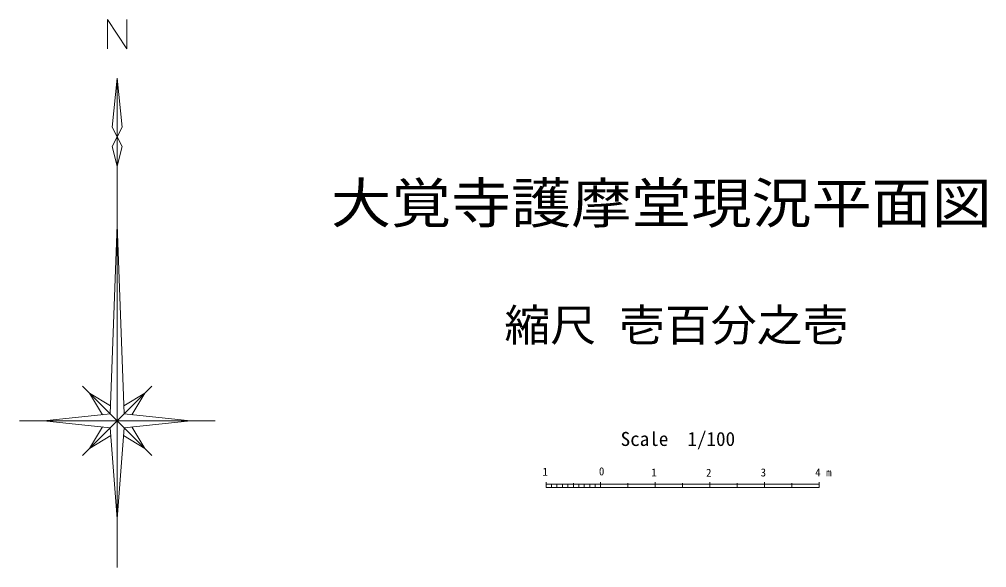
# Model space of a CAD drawing. Units: millimetres, scale not verified. Extents: x 1225 to 88056, y 2572 to 56846.
# Drawn here: x 3146 to 20858, y 46811 to 56846 of the extents above; entities that cross this region are included whole.
import ezdxf
from ezdxf.enums import TextEntityAlignment as Align

# ---------------------------------------------------------------- set-up
doc = ezdxf.new("R2010")
doc.units = ezdxf.units.MM
doc.header["$LTSCALE"] = 100
doc.layers.add('0-0通り芯', color=4, linetype='Continuous', lineweight=13)
doc.styles.add('ＭＳ ゴシック', font='')
doc.styles.get('ＭＳ ゴシック').set_extended_font_data('MS Gothic')

msp = doc.modelspace()

# ---------------------------------------------------------------- linework, layer by layer
at = {"layer": '0-0通り芯', "color": 3}
for p, q in [((4758.7, 56845.8), (5117.1, 56308.2)), ((4758.7, 56308.2), (4758.7, 56845.8)), ((5117.1, 56308.2), (5117.1, 56845.8)), ((4937.9, 55770.6), (5027.5, 54874.6)), ((5027.5, 54874.6), (4848.3, 54516.2)), ((4848.3, 54516.2), (4937.9, 54157.8)), ((4937.9, 53082.6), (5064.6, 49625.3)), ((4431.1, 50005.4), (4816.6, 49774)), ((5444.7, 50005.4), (5207.8, 49610.4)), ((3593.9, 49498.6), (4811.2, 49625.3)), ((6281.9, 49498.6), (5064.6, 49371.9)), ((4431.1, 48991.8), (4668, 49386.8)), ((4937.9, 47706.6), (4811.2, 49371.9)), ((5444.7, 48991.8), (5053.5, 49226.4))]:
    msp.add_line(p, q, dxfattribs=at)
at = {"layer": '0-0通り芯'}
for p, q in [((4937.9, 55770.6), (4848.3, 54874.6)), ((4937.9, 55770.6), (4937.9, 46810.6)), ((4848.3, 54874.6), (5027.5, 54516.2)), ((5027.5, 54516.2), (4937.9, 54157.8)), ((4937.9, 53082.6), (4811.2, 49625.3)), ((5571.6, 50132.2), (4304.2, 48864.9)), ((4304.3, 50132.2), (5571.6, 48864.9)), ((4431.1, 50005.4), (4668, 49610.4)), ((5444.7, 50005.4), (5059.2, 49774)), ((6281.9, 49498.6), (5064.6, 49625.3)), ((3145.9, 49498.6), (6729.9, 49498.6)), ((3593.9, 49498.6), (4811.2, 49371.9)), ((4937.9, 47706.6), (5064.6, 49371.9)), ((5444.7, 48991.8), (5207.8, 49386.8)), ((4431.1, 48991.8), (4822.3, 49226.4)), ((12790.3, 48278.1), (12790.3, 48378.1)), ((13290.3, 48278.1), (13290.3, 48358.9)), ((13790.3, 48278.1), (13790.3, 48378.1)), ((14290.3, 48278.1), (14290.3, 48358.9)), ((14790.3, 48278.1), (14790.3, 48378.1)), ((15290.3, 48278.1), (15290.3, 48358.9)), ((15290.3, 48278.1), (15290.3, 48358.9)), ((15290.3, 48278.1), (15290.3, 48358.9)), ((15290.3, 48278.1), (15290.3, 48358.9)), ((15790.3, 48278.1), (15790.3, 48378.1)), ((15790.3, 48278.1), (15790.3, 48378.1)), ((16290.3, 48278.1), (16290.3, 48358.9)), ((16790.3, 48278.1), (16790.3, 48378.1)), ((17290.3, 48278.1), (17290.3, 48358.9)), ((17790.3, 48278.1), (17790.3, 48378.1)), ((12790.3, 48338.1), (17790.3, 48338.1)), ((12790.3, 48278.1), (17790.3, 48278.1)), ((12890.3, 48278.1), (12890.3, 48336.3)), ((12990.3, 48278.1), (12990.3, 48336.3)), ((13090.3, 48278.1), (13090.3, 48337.9)), ((13190.3, 48278.1), (13190.3, 48336.3)), ((13390.3, 48278.1), (13390.3, 48334.6)), ((13490.3, 48278.1), (13490.3, 48336.3)), ((13590.3, 48278.1), (13590.3, 48337.9)), ((13690.3, 48278.1), (13690.3, 48339.5))]:
    msp.add_line(p, q, dxfattribs=at)

# ---------------------------------------------------------------- texts
at = {"layer": '0-0通り芯', "style": 'ＭＳ ゴシック'}
for s, height, width, p in [('大覚寺護摩堂現況平面図', 733.1, 1.1, (8852.6, 52896.9)), ('縮尺 壱百分之壱', 586.5, 1.05, (12028, 50780))]:
    msp.add_text(s, height=height, dxfattribs=dict(at, width=width)).set_placement(p, align=Align.BOTTOM_LEFT)
at = {"layer": '0-0通り芯', "color": 3, "style": 'ＭＳ ゴシック'}
msp.add_text('Scale\u30001/100', height=256.6, dxfattribs=at).set_placement((14156.6, 48960.8), align=Align.BOTTOM_LEFT)
at = {"layer": '0-0通り芯', "color": 7, "style": 'ＭＳ ゴシック'}
for s, p in [('1', (12724.7, 48448.3)), ('0', (13758.5, 48457)), ('1', (14718.9, 48435.5)), ('2', (15719.2, 48429.1)), ('3', (16719.6, 48435.5)), ('4 m', (17718.9, 48435.5))]:
    msp.add_text(s, height=146.6, dxfattribs=at).set_placement(p, align=Align.BOTTOM_LEFT)

doc.saveas('drawing.dxf')
